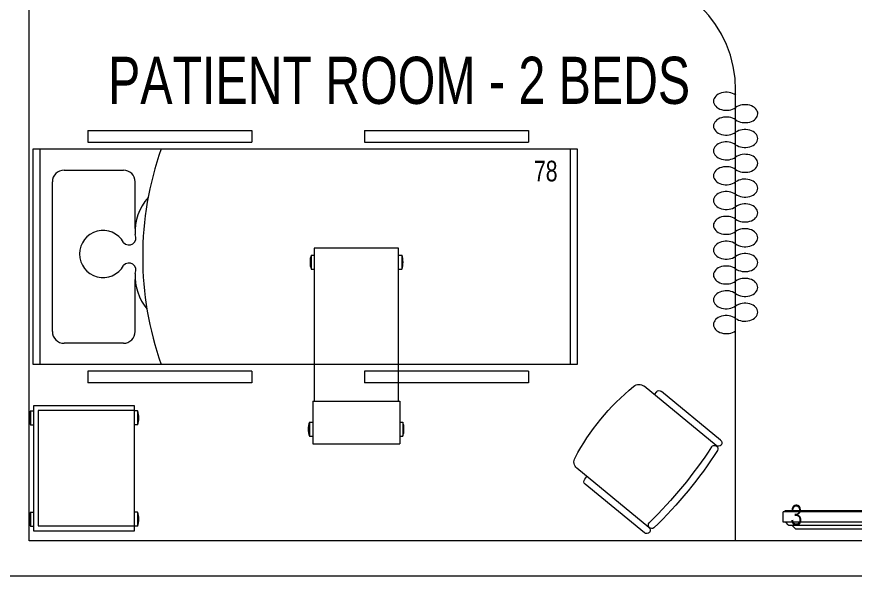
# Model space of a CAD drawing. Header units: millimetres. Extents: x 26027 to 581921, y 7230 to 233891.
# Drawn here: x 488050 to 491612, y 166210 to 168585 of the extents above; entities that cross this region are included whole.
import ezdxf

# ---------------------------------------------------------------- set-up
doc = ezdxf.new("R2010")
doc.units = ezdxf.units.MM
doc.header["$LTSCALE"] = 5
doc.layers.get('0').update_dxf_attribs({"color": 252})
for name, color, linetype, lineweight in [('72_EGR_BASE_TEXT', 252, 'Continuous', 5), ('Medical Equipment and Furniture', 252, 'Continuous', 0), ('Medical Equipment and Furniture1', 252, 'Continuous', 5), ('Walls', 252, 'Continuous', 5)]:
    doc.layers.add(name, color=color, linetype=linetype, lineweight=lineweight)
doc.styles.add('X3G_ENTITY_257CFD', font='swisscl.ttf', dxfattribs={"height": 200})
doc.styles.add('X3G_ENTITY_2587EA', font='swisscl.ttf', dxfattribs={"height": 200})

# ---------------------------------------------------------------- blocks, each defined once
blk = doc.blocks.new('DM15862C-P')
at = {"lineweight": 0}
for p, q in [((-0.3835, 0), (-0.3983, -0.0149)), ((0.3835, 0), (-0.3835, 0)), ((0.3835, 0), (0.3983, -0.0149)), ((-0.4367, -0.0287), (-0.4367, -0.0734)), ((0.4365, -0.0287), (-0.4367, -0.0287)), ((-0.4157, -0.0175), (-0.4256, -0.0287)), ((0.41, -0.0149), (-0.4099, -0.0149)), ((0.4157, -0.0175), (0.4254, -0.0287)), ((0.4365, -0.0287), (0.4365, -0.0734)), ((0.4365, -0.0734), (-0.4367, -0.0734)), ((-0.4291, -0.078), (-0.4291, -0.0734)), ((0.429, -0.078), (-0.4291, -0.078)), ((0.429, -0.078), (0.429, -0.0734))]:
    blk.add_line(p, q, dxfattribs=at)
for points in [[(-0.4099, -0.0149), (-0.4121, -0.0149), (-0.4141, -0.0158), (-0.4157, -0.0175)], [(0.4157, -0.0175), (0.4141, -0.0158), (0.4121, -0.0149), (0.41, -0.0149)]]:
    blk.add_open_spline(points, degree=3, dxfattribs=at)
blk = doc.blocks.new('Hospital Bed')
at = {"layer": 'Medical Equipment and Furniture1'}
for p, q in [((38.338, -101.6315, 0), (38.338, -101.6815, 0)), ((38.338, -101.6315, 0), (39.0347, -101.6315, 0)), ((39.0347, -101.6315, 0), (39.0347, -101.6815, 0)), ((39.5123, -101.6315, 0), (40.209, -101.6315, 0)), ((39.5123, -101.6315, 0), (39.5123, -101.6815, 0)), ((40.209, -101.6315, 0), (40.209, -101.6815, 0)), ((38.105, -102.6245, 0), (38.105, -101.7101, 0)), ((38.105, -101.7101, 0), (40.4164, -101.7101, 0)), ((38.135, -102.6245, 0), (38.135, -101.7101, 0)), ((38.338, -101.6815, 0), (39.0347, -101.6815, 0)), ((39.5123, -101.6815, 0), (40.209, -101.6815, 0)), ((40.3864, -101.7101, 0), (40.3864, -102.6245, 0)), ((40.4164, -101.7101, 0), (40.4164, -102.6245, 0)), ((38.2374, -101.7997, 0), (38.4887, -101.7997, 0)), ((38.1874, -102.485, 0), (38.1874, -101.8497, 0)), ((38.5387, -102.0476, 0), (38.5387, -101.8497, 0)), ((38.5387, -102.485, 0), (38.5387, -102.264, 0)), ((38.4887, -102.535, 0), (38.2374, -102.535, 0)), ((40.4164, -102.6245, 0), (38.105, -102.6245, 0)), ((38.338, -102.6532, 0), (38.338, -102.7032, 0)), ((39.0347, -102.6532, 0), (38.338, -102.6532, 0)), ((39.0347, -102.6532, 0), (39.0347, -102.7032, 0)), ((40.209, -102.6532, 0), (39.5123, -102.6532, 0)), ((39.5123, -102.6532, 0), (39.5123, -102.7032, 0)), ((40.209, -102.6532, 0), (40.209, -102.7032, 0)), ((39.0347, -102.7032, 0), (38.338, -102.7032, 0)), ((40.209, -102.7032, 0), (39.5123, -102.7032, 0))]:
    blk.add_line(p, q, dxfattribs=at)
at = {"layer": 'Medical Equipment and Furniture1', "elevation": 0}
for points in [[(38.6489, -102.6245), (38.6489, -102.6245), (38.6489, -102.6245), (38.6489, -102.6245), (38.6489, -102.6245), (38.6489, -102.6245), (38.6489, -102.6245), (38.6489, -102.6245), (38.6489, -102.6245), (38.6489, -102.6245), (38.6489, -102.6245), (38.6489, -102.6245), (38.6489, -102.6245), (38.6489, -102.6245), (38.6489, -102.6245), (38.6489, -102.6245), (38.6489, -102.6245), (38.6489, -102.6245), (38.6489, -102.6245), (38.6489, -102.6245), (38.6489, -102.6245), (38.6489, -102.6245), (38.6489, -102.6245), (38.6489, -102.6245), (38.6489, -102.6245), (38.6489, -102.6245), (38.6489, -102.6245), (38.6489, -102.6245), (38.6489, -102.6245), (38.6489, -102.6245), (38.6489, -102.6245), (38.6489, -102.6245), (38.6489, -102.6245), (38.6489, -102.6245), (38.6489, -102.6245), (38.6489, -102.6245), (38.6489, -102.6245), (38.6489, -102.6245), (38.6489, -102.6245), (38.6489, -102.6245), (38.6489, -102.6245), (38.6489, -102.6245), (38.6489, -102.6245), (38.6489, -102.6245), (38.6489, -102.6245), (38.6489, -102.6245), (38.6489, -102.6245), (38.6489, -102.6245), (38.6489, -102.6245), (38.6489, -102.6245), (38.6489, -102.6245), (38.6489, -102.6245), (38.6489, -102.6245), (38.6489, -102.6245), (38.6489, -102.6245), (38.6489, -102.6245), (38.6489, -102.6245), (38.6489, -102.6245), (38.6489, -102.6245), (38.6489, -102.6245), (38.6489, -102.6245), (38.6489, -102.6245), (38.6489, -102.6245), (38.6489, -102.6245), (38.6489, -102.6245), (38.6489, -102.6245), (38.6489, -102.6245), (38.6489, -102.6245), (38.6489, -102.6245), (38.6489, -102.6245), (38.6489, -102.6245), (38.6489, -102.6245), (38.6489, -102.6245), (38.6489, -102.6245), (38.6489, -102.6245), (38.6489, -102.6245), (38.6489, -102.6245), (38.6489, -102.6245), (38.6489, -102.6245), (38.6489, -102.6245), (38.6489, -102.6245), (38.6489, -102.6245), (38.6489, -102.6245), (38.6489, -102.6245), (38.6489, -102.6245), (38.6489, -102.6245), (38.6489, -102.6245), (38.6489, -102.6245), (38.6489, -102.6245), (38.6489, -102.6245), (38.6489, -102.6245), (38.6489, -102.6245), (38.6489, -102.6245), (38.6489, -102.6245), (38.6489, -102.6245), (38.6489, -102.6245), (38.6489, -102.6245), (38.6489, -102.6245), (38.6489, -102.6245), (38.6489, -102.6245), (38.6489, -102.6245), (38.6489, -102.6245), (38.6489, -102.6245), (38.6489, -102.6245), (38.6489, -102.6245), (38.6489, -102.6245), (38.6489, -102.6245), (38.6489, -102.6245), (38.6489, -102.6245), (38.6489, -102.6245), (38.6489, -102.6245), (38.6489, -102.6245), (38.6489, -102.6245), (38.6489, -102.6245), (38.6489, -102.6245), (38.6489, -102.6245), (38.6489, -102.6245), (38.6489, -102.6245), (38.6489, -102.6245), (38.6489, -102.6245), (38.6489, -102.6245), (38.6489, -102.6245), (38.6489, -102.6245), (38.6489, -102.6245), (38.6489, -102.6245), (38.6489, -102.6245), (38.6489, -102.6245), (38.6489, -102.6245), (38.6489, -102.6245), (38.6489, -102.6245), (38.6489, -102.6245), (38.6489, -102.6245), (38.6489, -102.6245), (38.6489, -102.6245), (38.6489, -102.6245), (38.6489, -102.6245), (38.6489, -102.6245), (38.6489, -102.6245), (38.6489, -102.6245), (38.6489, -102.6245), (38.6489, -102.6245), (38.6489, -102.6245), (38.6489, -102.6245), (38.6489, -102.6245), (38.6489, -102.6245), (38.6489, -102.6245), (38.6489, -102.6245), (38.6489, -102.6245), (38.6489, -102.6245), (38.6489, -102.6245), (38.6489, -102.6245), (38.6489, -102.6245), (38.6489, -102.6245), (38.6489, -102.6245), (38.6489, -102.6245), (38.6489, -102.6245), (38.6489, -102.6245), (38.6489, -102.6245), (38.6489, -102.6245), (38.6489, -102.6245), (38.6489, -102.6245), (38.6489, -102.6245), (38.6489, -102.6245), (38.6489, -102.6245), (38.6489, -102.6245), (38.6489, -102.6245), (38.6489, -102.6245), (38.6489, -102.6245), (38.6489, -102.6245), (38.6489, -102.6245), (38.6489, -102.6245), (38.6489, -102.6245), (38.6489, -102.6245), (38.6489, -102.6245), (38.6489, -102.6245), (38.6489, -102.6245), (38.6489, -102.6245), (38.6489, -102.6245), (38.6489, -102.6245), (38.6489, -102.6245), (38.6489, -102.6245), (38.6489, -102.6245), (38.6489, -102.6245), (38.6489, -102.6245), (38.6489, -102.6245), (38.6489, -102.6245), (38.6489, -102.6245), (38.6489, -102.6245), (38.6489, -102.6245), (38.6489, -102.6245), (38.6489, -102.6245), (38.6489, -102.6245), (38.6489, -102.6245), (38.6489, -102.6245), (38.6489, -102.6245), (38.6489, -102.6245), (38.6489, -102.6245), (38.6489, -102.6245), (38.6489, -102.6245), (38.6489, -102.6245), (38.6489, -102.6245), (38.6489, -102.6245), (38.6489, -102.6245), (38.6489, -102.6245), (38.6489, -102.6245), (38.6489, -102.6245), (38.6489, -102.6245), (38.6489, -102.6245), (38.6489, -102.6245), (38.6489, -102.6245), (38.6489, -102.6245), (38.6489, -102.6245), (38.6489, -102.6245), (38.6489, -102.6245), (38.6489, -102.6245), (38.6489, -102.6245), (38.6489, -102.6245), (38.6489, -102.6245), (38.6489, -102.6245)], [(38.6489, -102.6245), (38.6489, -102.6245), (38.6489, -102.6245), (38.6489, -102.6245), (38.6489, -102.6245), (38.6489, -102.6245), (38.6489, -102.6245), (38.6489, -102.6245), (38.6489, -102.6245), (38.6489, -102.6245), (38.6489, -102.6245), (38.6489, -102.6245), (38.6489, -102.6245), (38.6489, -102.6245), (38.6489, -102.6245), (38.6489, -102.6245), (38.6489, -102.6245), (38.6489, -102.6245), (38.6489, -102.6245), (38.6489, -102.6245), (38.6489, -102.6245), (38.6489, -102.6245), (38.6489, -102.6245), (38.6489, -102.6245), (38.6489, -102.6245), (38.6489, -102.6245), (38.6489, -102.6245), (38.6489, -102.6245), (38.6489, -102.6245), (38.6489, -102.6245), (38.6489, -102.6245), (38.6489, -102.6245), (38.6489, -102.6245), (38.6489, -102.6245), (38.6489, -102.6245), (38.6489, -102.6245), (38.6489, -102.6245), (38.6489, -102.6245), (38.6489, -102.6245), (38.6489, -102.6245), (38.6489, -102.6245), (38.6489, -102.6245), (38.6489, -102.6245), (38.6489, -102.6245), (38.6489, -102.6245), (38.6489, -102.6245), (38.6489, -102.6245), (38.6489, -102.6245), (38.6489, -102.6245), (38.6489, -102.6245), (38.6489, -102.6245), (38.6489, -102.6245), (38.6489, -102.6245), (38.6489, -102.6245), (38.6489, -102.6245), (38.6489, -102.6245), (38.6489, -102.6245), (38.6489, -102.6245), (38.6489, -102.6245), (38.6489, -102.6245), (38.6489, -102.6245), (38.6489, -102.6245), (38.6489, -102.6245), (38.6489, -102.6245), (38.6489, -102.6245), (38.6489, -102.6245), (38.6489, -102.6245), (38.6489, -102.6245), (38.6489, -102.6245), (38.6489, -102.6245), (38.6489, -102.6245), (38.6489, -102.6245), (38.6489, -102.6245), (38.6489, -102.6245), (38.6489, -102.6245), (38.6489, -102.6245), (38.6489, -102.6245), (38.6489, -102.6245), (38.6489, -102.6245), (38.6489, -102.6245), (38.6489, -102.6245), (38.6489, -102.6245), (38.6489, -102.6245), (38.6489, -102.6245), (38.6489, -102.6245), (38.6489, -102.6245), (38.6489, -102.6245), (38.6489, -102.6245), (38.6489, -102.6245), (38.6489, -102.6245), (38.6489, -102.6245), (38.6489, -102.6245), (38.6489, -102.6245), (38.6489, -102.6245), (38.6489, -102.6245), (38.6489, -102.6245), (38.6489, -102.6245), (38.6489, -102.6245), (38.6489, -102.6245), (38.6489, -102.6245), (38.6489, -102.6245), (38.6489, -102.6245), (38.6489, -102.6245), (38.6489, -102.6245), (38.6489, -102.6245), (38.6489, -102.6245), (38.6489, -102.6245), (38.6489, -102.6245), (38.6489, -102.6245), (38.6489, -102.6245), (38.6489, -102.6245), (38.6489, -102.6245), (38.6489, -102.6245), (38.6489, -102.6245), (38.6489, -102.6245), (38.6489, -102.6245), (38.6489, -102.6245), (38.6489, -102.6245), (38.6489, -102.6245), (38.6489, -102.6245), (38.6489, -102.6245), (38.6489, -102.6245), (38.6489, -102.6245), (38.6489, -102.6245), (38.6489, -102.6245), (38.6489, -102.6245), (38.6489, -102.6245), (38.6489, -102.6245), (38.6489, -102.6245), (38.6489, -102.6245), (38.6489, -102.6245), (38.6489, -102.6245), (38.6489, -102.6245), (38.6489, -102.6245), (38.6489, -102.6245), (38.6489, -102.6245), (38.6489, -102.6245), (38.6489, -102.6245), (38.6489, -102.6245), (38.6489, -102.6245), (38.6489, -102.6245), (38.6489, -102.6245), (38.6489, -102.6245), (38.6489, -102.6245), (38.6489, -102.6245), (38.6489, -102.6245), (38.6489, -102.6245), (38.6489, -102.6245), (38.6489, -102.6245), (38.6489, -102.6245), (38.6489, -102.6245), (38.6489, -102.6245), (38.6489, -102.6245), (38.6489, -102.6245), (38.6489, -102.6245), (38.6489, -102.6245), (38.6489, -102.6245), (38.6489, -102.6245), (38.6489, -102.6245), (38.6489, -102.6245), (38.6489, -102.6245), (38.6489, -102.6245), (38.6489, -102.6245), (38.6489, -102.6245), (38.6489, -102.6245), (38.6489, -102.6245), (38.6489, -102.6245), (38.6489, -102.6245), (38.6489, -102.6245), (38.6489, -102.6245), (38.6489, -102.6245), (38.6489, -102.6245), (38.6489, -102.6245), (38.6489, -102.6245), (38.6489, -102.6245), (38.6489, -102.6245), (38.6489, -102.6245), (38.6489, -102.6245), (38.6489, -102.6245), (38.6489, -102.6245), (38.6489, -102.6245), (38.6489, -102.6245), (38.6489, -102.6245), (38.6489, -102.6245), (38.6489, -102.6245), (38.6489, -102.6245), (38.6489, -102.6245), (38.6489, -102.6245), (38.6489, -102.6245), (38.6489, -102.6245), (38.6489, -102.6245), (38.6489, -102.6245), (38.6489, -102.6245), (38.6489, -102.6245), (38.6489, -102.6245), (38.6489, -102.6245), (38.6489, -102.6245), (38.6489, -102.6245), (38.6489, -102.6245), (38.6489, -102.6245), (38.6489, -102.6245), (38.6489, -102.6245), (38.6489, -102.6245), (38.6489, -102.6245), (38.6489, -102.6245), (38.6489, -102.6245), (38.6489, -102.6245), (38.6489, -102.6245), (38.6489, -102.6245), (38.6489, -102.6245), (38.6489, -102.6245), (38.6489, -102.6245), (38.6489, -102.6245), (38.6489, -102.6245)], [(38.6489, -102.6245), (38.6489, -102.6245), (38.6489, -102.6245), (38.6489, -102.6245), (38.6489, -102.6245), (38.6489, -102.6245), (38.6489, -102.6245), (38.6489, -102.6245), (38.6489, -102.6245), (38.6489, -102.6245), (38.6489, -102.6245), (38.6489, -102.6245), (38.6489, -102.6245), (38.6489, -102.6245), (38.6489, -102.6245), (38.6489, -102.6245), (38.6489, -102.6245), (38.6489, -102.6245), (38.6489, -102.6245), (38.6489, -102.6245), (38.6489, -102.6245), (38.6489, -102.6245), (38.6489, -102.6245), (38.6489, -102.6245), (38.6489, -102.6245), (38.6489, -102.6245), (38.6489, -102.6245), (38.6489, -102.6245), (38.6489, -102.6245), (38.6489, -102.6245), (38.6489, -102.6245), (38.6489, -102.6245), (38.6489, -102.6245), (38.6489, -102.6245), (38.6489, -102.6245), (38.6489, -102.6245), (38.6489, -102.6245), (38.6489, -102.6245), (38.6489, -102.6245), (38.6489, -102.6245), (38.6489, -102.6245), (38.6489, -102.6245), (38.6489, -102.6245), (38.6489, -102.6245), (38.6489, -102.6245), (38.6489, -102.6245), (38.6489, -102.6245), (38.6489, -102.6245), (38.6489, -102.6245), (38.6489, -102.6245), (38.6489, -102.6245), (38.6489, -102.6245), (38.6489, -102.6245), (38.6489, -102.6245), (38.6489, -102.6245), (38.6489, -102.6245), (38.6489, -102.6245), (38.6489, -102.6245), (38.6489, -102.6245), (38.6489, -102.6245), (38.6489, -102.6245), (38.6489, -102.6245), (38.6489, -102.6245), (38.6489, -102.6245), (38.6489, -102.6245), (38.6489, -102.6245), (38.6489, -102.6245), (38.6489, -102.6245), (38.6489, -102.6245), (38.6489, -102.6245), (38.6489, -102.6245), (38.6489, -102.6245), (38.6489, -102.6245), (38.6489, -102.6245), (38.6489, -102.6245), (38.6489, -102.6245), (38.6489, -102.6245), (38.6489, -102.6245), (38.6489, -102.6245), (38.6489, -102.6245), (38.6489, -102.6245), (38.6489, -102.6245), (38.6489, -102.6245), (38.6489, -102.6245), (38.6489, -102.6245), (38.6489, -102.6245), (38.6489, -102.6245), (38.6489, -102.6245), (38.6489, -102.6245), (38.6489, -102.6245), (38.6489, -102.6245), (38.6489, -102.6245), (38.6489, -102.6245), (38.6489, -102.6245), (38.6489, -102.6245), (38.6489, -102.6245), (38.6489, -102.6245), (38.6489, -102.6245), (38.6489, -102.6245), (38.6489, -102.6245), (38.6489, -102.6245), (38.6489, -102.6245), (38.6489, -102.6245), (38.6489, -102.6245), (38.6489, -102.6245), (38.6489, -102.6245), (38.6489, -102.6245), (38.6489, -102.6245), (38.6489, -102.6245), (38.6489, -102.6245), (38.6489, -102.6245), (38.6489, -102.6245), (38.6489, -102.6245), (38.6489, -102.6245), (38.6489, -102.6245), (38.6489, -102.6245), (38.6489, -102.6245), (38.6489, -102.6245), (38.6489, -102.6245), (38.6489, -102.6245), (38.6489, -102.6245), (38.6489, -102.6245), (38.6489, -102.6245), (38.6489, -102.6245), (38.6489, -102.6245), (38.6489, -102.6245), (38.6489, -102.6245), (38.6489, -102.6245), (38.6489, -102.6245), (38.6489, -102.6245), (38.6489, -102.6245), (38.6489, -102.6245), (38.6489, -102.6245), (38.6489, -102.6245), (38.6489, -102.6245), (38.6489, -102.6245), (38.6489, -102.6245), (38.6489, -102.6245), (38.6489, -102.6245), (38.6489, -102.6245), (38.6489, -102.6245), (38.6489, -102.6245), (38.6489, -102.6245), (38.6489, -102.6245), (38.6489, -102.6245), (38.6489, -102.6245), (38.6489, -102.6245), (38.6489, -102.6245), (38.6489, -102.6245), (38.6489, -102.6245), (38.6489, -102.6245), (38.6489, -102.6245), (38.6489, -102.6245), (38.6489, -102.6245), (38.6489, -102.6245), (38.6489, -102.6245), (38.6489, -102.6245), (38.6489, -102.6245), (38.6489, -102.6245), (38.6489, -102.6245), (38.6489, -102.6245), (38.6489, -102.6245), (38.6489, -102.6245), (38.6489, -102.6245), (38.6489, -102.6245), (38.6489, -102.6245), (38.6489, -102.6245), (38.6489, -102.6245), (38.6489, -102.6245), (38.6489, -102.6245), (38.6489, -102.6245), (38.6489, -102.6245), (38.6489, -102.6245), (38.6489, -102.6245), (38.6489, -102.6245), (38.6489, -102.6245), (38.6489, -102.6245), (38.6489, -102.6245), (38.6489, -102.6245), (38.6489, -102.6245), (38.6489, -102.6245), (38.6489, -102.6245), (38.6489, -102.6245), (38.6489, -102.6245), (38.6489, -102.6245), (38.6489, -102.6245), (38.6489, -102.6245), (38.6489, -102.6245), (38.6489, -102.6245), (38.6489, -102.6245), (38.6489, -102.6245), (38.6489, -102.6245), (38.6489, -102.6245), (38.6489, -102.6245), (38.6489, -102.6245), (38.6489, -102.6245), (38.6489, -102.6245), (38.6489, -102.6245), (38.6489, -102.6245), (38.6489, -102.6245), (38.6489, -102.6245), (38.6489, -102.6245), (38.6489, -102.6245), (38.6489, -102.6245), (38.6489, -102.6245), (38.6489, -102.6245), (38.6489, -102.6245), (38.6489, -102.6245), (38.6489, -102.6245), (38.6489, -102.6245), (38.6489, -102.6245), (38.6489, -102.6245), (38.6489, -102.6245), (38.6489, -102.6245), (38.6489, -102.6245), (38.6489, -102.6245), (38.6489, -102.6245), (38.6489, -102.6245), (38.6489, -102.6245), (38.6489, -102.6245), (38.6489, -102.6245), (38.6489, -102.6245), (38.6489, -102.6245), (38.6489, -102.6245), (38.6489, -102.6245), (38.6489, -102.6245), (38.6489, -102.6245), (38.6489, -102.6245), (38.6489, -102.6245), (38.6489, -102.6245), (38.6489, -102.6245), (38.6489, -102.6245), (38.6489, -102.6245), (38.6489, -102.6245), (38.6489, -102.6245), (38.6489, -102.6245), (38.6489, -102.6245), (38.6489, -102.6245), (38.6489, -102.6245), (38.6489, -102.6245), (38.6489, -102.6245), (38.6489, -102.6245), (38.6489, -102.6245), (38.6489, -102.6245), (38.6489, -102.6245), (38.6489, -102.6245), (38.6489, -102.6245), (38.6489, -102.6245), (38.6489, -102.6245), (38.6489, -102.6245), (38.6489, -102.6245), (38.6489, -102.6245), (38.6489, -102.6245), (38.6489, -102.6245), (38.6489, -102.6245), (38.6489, -102.6245), (38.6489, -102.6245), (38.6489, -102.6245), (38.6489, -102.6245), (38.6489, -102.6245), (38.6489, -102.6245), (38.6489, -102.6245), (38.6489, -102.6245), (38.6489, -102.6245), (38.6489, -102.6245), (38.6489, -102.6245), (38.6489, -102.6245), (38.6489, -102.6245), (38.6489, -102.6245), (38.6489, -102.6245), (38.6489, -102.6245), (38.6489, -102.6245), (38.6489, -102.6245), (38.6489, -102.6245), (38.6489, -102.6245), (38.6489, -102.6245), (38.6489, -102.6245)]]:
    blk.add_lwpolyline(points, close=True, dxfattribs=at)
for points in [[(38.6489, -102.6245), (38.6489, -102.6245), (38.6489, -102.6245), (38.6489, -102.6245), (38.6489, -102.6245), (38.6489, -102.6245), (38.6489, -102.6245), (38.6489, -102.6245)], [(38.6489, -102.6245), (38.6489, -102.6245), (38.6489, -102.6245), (38.6489, -102.6245), (38.6489, -102.6245), (38.6489, -102.6245), (38.6489, -102.6245), (38.6489, -102.6245), (38.6489, -102.6245), (38.6489, -102.6245), (38.6489, -102.6245), (38.6489, -102.6245), (38.6489, -102.6245), (38.6489, -102.6245), (38.6489, -102.6245), (38.6489, -102.6245), (38.6489, -102.6245), (38.6489, -102.6245), (38.6489, -102.6245), (38.6489, -102.6245), (38.6489, -102.6245), (38.6489, -102.6245), (38.6489, -102.6245), (38.6489, -102.6245), (38.6489, -102.6245), (38.6489, -102.6245), (38.6489, -102.6245), (38.6489, -102.6245), (38.6489, -102.6245), (38.6489, -102.6245), (38.6489, -102.6245), (38.6489, -102.6245), (38.6489, -102.6245), (38.6489, -102.6245), (38.6489, -102.6245), (38.6489, -102.6245), (38.6489, -102.6245), (38.6489, -102.6245), (38.6489, -102.6245), (38.6489, -102.6245), (38.6489, -102.6245), (38.6489, -102.6245), (38.6489, -102.6245), (38.6489, -102.6245), (38.6489, -102.6245), (38.6489, -102.6245), (38.6489, -102.6245), (38.6489, -102.6245), (38.6489, -102.6245), (38.6489, -102.6245), (38.6489, -102.6245), (38.6489, -102.6245), (38.6489, -102.6245), (38.6489, -102.6245), (38.6489, -102.6245), (38.6489, -102.6245), (38.6489, -102.6245), (38.6489, -102.6245), (38.6489, -102.6245), (38.6489, -102.6245), (38.6489, -102.6245), (38.6489, -102.6245), (38.6489, -102.6245), (38.6489, -102.6245), (38.6489, -102.6245), (38.6489, -102.6245), (38.6489, -102.6245), (38.6489, -102.6245), (38.6489, -102.6245), (38.6489, -102.6245), (38.6489, -102.6245), (38.6489, -102.6245), (38.6489, -102.6245), (38.6489, -102.6245), (38.6489, -102.6245), (38.6489, -102.6245), (38.6489, -102.6245), (38.6489, -102.6245), (38.6489, -102.6245), (38.6489, -102.6245), (38.6489, -102.6245), (38.6489, -102.6245), (38.6489, -102.6245), (38.6489, -102.6245), (38.6489, -102.6245), (38.6489, -102.6245), (38.6489, -102.6245), (38.6489, -102.6245), (38.6489, -102.6245), (38.6489, -102.6245), (38.6489, -102.6245), (38.6489, -102.6245), (38.6489, -102.6245), (38.6489, -102.6245), (38.6489, -102.6245), (38.6489, -102.6245), (38.6489, -102.6245), (38.6489, -102.6245), (38.6489, -102.6245), (38.6489, -102.6245), (38.6489, -102.6245), (38.6489, -102.6245), (38.6489, -102.6245), (38.6489, -102.6245), (38.6489, -102.6245), (38.6489, -102.6245), (38.6489, -102.6245), (38.6489, -102.6245), (38.6489, -102.6245), (38.6489, -102.6245), (38.6489, -102.6245)], [(38.6489, -102.6245), (38.6489, -102.6245), (38.6489, -102.6245), (38.6489, -102.6245), (38.6489, -102.6245), (38.6489, -102.6245), (38.6489, -102.6245), (38.6489, -102.6245), (38.6489, -102.6245), (38.6489, -102.6245), (38.6489, -102.6245), (38.6489, -102.6245), (38.6489, -102.6245), (38.6489, -102.6245), (38.6489, -102.6245), (38.6489, -102.6245), (38.6489, -102.6245)], [(38.6489, -102.6245), (38.6489, -102.6245), (38.6489, -102.6245), (38.6489, -102.6245), (38.6489, -102.6245), (38.6489, -102.6245), (38.6489, -102.6245)], [(38.6489, -102.6245), (38.6489, -102.6245), (38.6489, -102.6245), (38.6489, -102.6245), (38.6489, -102.6245), (38.6489, -102.6245), (38.6489, -102.6245), (38.6489, -102.6245), (38.6489, -102.6245), (38.6489, -102.6245), (38.6489, -102.6245), (38.6489, -102.6245)], [(38.6489, -102.6245), (38.6489, -102.6245), (38.6489, -102.6245), (38.6489, -102.6245), (38.6489, -102.6245), (38.6489, -102.6245), (38.6489, -102.6245), (38.6489, -102.6245), (38.6489, -102.6245), (38.6489, -102.6245), (38.6489, -102.6245), (38.6489, -102.6245), (38.6489, -102.6245), (38.6489, -102.6245), (38.6489, -102.6245), (38.6489, -102.6245), (38.6489, -102.6245), (38.6489, -102.6245), (38.6489, -102.6245), (38.6489, -102.6245), (38.6489, -102.6245), (38.6489, -102.6245), (38.6489, -102.6245), (38.6489, -102.6245), (38.6489, -102.6245), (38.6489, -102.6245), (38.6489, -102.6245), (38.6489, -102.6245), (38.6489, -102.6245), (38.6489, -102.6245), (38.6489, -102.6245), (38.6489, -102.6245), (38.6489, -102.6245), (38.6489, -102.6245), (38.6489, -102.6245), (38.6489, -102.6245), (38.6489, -102.6245), (38.6489, -102.6245), (38.6489, -102.6245), (38.6489, -102.6245), (38.6489, -102.6245), (38.6489, -102.6245), (38.6489, -102.6245), (38.6489, -102.6245), (38.6489, -102.6245), (38.6489, -102.6245), (38.6489, -102.6245), (38.6489, -102.6245), (38.6489, -102.6245), (38.6489, -102.6245), (38.6489, -102.6245), (38.6489, -102.6245), (38.6489, -102.6245), (38.6489, -102.6245), (38.6489, -102.6245), (38.6489, -102.6245), (38.6489, -102.6245), (38.6489, -102.6245), (38.6489, -102.6245), (38.6489, -102.6245), (38.6489, -102.6245), (38.6489, -102.6245), (38.6489, -102.6245), (38.6489, -102.6245), (38.6489, -102.6245), (38.6489, -102.6245), (38.6489, -102.6245), (38.6489, -102.6245), (38.6489, -102.6245), (38.6489, -102.6245), (38.6489, -102.6245), (38.6489, -102.6245), (38.6489, -102.6245), (38.6489, -102.6245), (38.6489, -102.6245), (38.6489, -102.6245), (38.6489, -102.6245), (38.6489, -102.6245), (38.6489, -102.6245), (38.6489, -102.6245), (38.6489, -102.6245), (38.6489, -102.6245), (38.6489, -102.6245), (38.6489, -102.6245), (38.6489, -102.6245), (38.6489, -102.6245), (38.6489, -102.6245), (38.6489, -102.6245), (38.6489, -102.6245)], [(38.6489, -102.6245), (38.6489, -102.6245), (38.6489, -102.6245), (38.6489, -102.6245), (38.6489, -102.6245), (38.6489, -102.6245), (38.6489, -102.6245), (38.6489, -102.6245), (38.6489, -102.6245), (38.6489, -102.6245), (38.6489, -102.6245), (38.6489, -102.6245), (38.6489, -102.6245), (38.6489, -102.6245), (38.6489, -102.6245), (38.6489, -102.6245), (38.6489, -102.6245), (38.6489, -102.6245), (38.6489, -102.6245), (38.6489, -102.6245), (38.6489, -102.6245), (38.6489, -102.6245), (38.6489, -102.6245), (38.6489, -102.6245), (38.6489, -102.6245), (38.6489, -102.6245), (38.6489, -102.6245), (38.6489, -102.6245), (38.6489, -102.6245), (38.6489, -102.6245), (38.6489, -102.6245), (38.6489, -102.6245), (38.6489, -102.6245), (38.6489, -102.6245), (38.6489, -102.6245), (38.6489, -102.6245), (38.6489, -102.6245), (38.6489, -102.6245), (38.6489, -102.6245), (38.6489, -102.6245), (38.6489, -102.6245), (38.6489, -102.6245), (38.6489, -102.6245), (38.6489, -102.6245), (38.6489, -102.6245), (38.6489, -102.6245), (38.6489, -102.6245), (38.6489, -102.6245), (38.6489, -102.6245), (38.6489, -102.6245), (38.6489, -102.6245), (38.6489, -102.6245), (38.6489, -102.6245), (38.6489, -102.6245)], [(38.6489, -102.6245), (38.6489, -102.6245), (38.6489, -102.6245), (38.6489, -102.6245), (38.6489, -102.6245), (38.6489, -102.6245), (38.6489, -102.6245), (38.6489, -102.6245), (38.6489, -102.6245), (38.6489, -102.6245)], [(38.6489, -102.6245), (38.6489, -102.6245), (38.6489, -102.6245), (38.6489, -102.6245), (38.6489, -102.6245), (38.6489, -102.6245), (38.6489, -102.6245), (38.6489, -102.6245), (38.6489, -102.6245), (38.6489, -102.6245)], [(38.6489, -102.6245), (38.6489, -102.6245), (38.6489, -102.6245), (38.6489, -102.6245), (38.6489, -102.6245), (38.6489, -102.6245), (38.6489, -102.6245), (38.6489, -102.6245), (38.6489, -102.6245), (38.6489, -102.6245), (38.6489, -102.6245), (38.6489, -102.6245), (38.6489, -102.6245), (38.6489, -102.6245), (38.6489, -102.6245)], [(38.6489, -102.6245), (38.6489, -102.6245), (38.6489, -102.6245), (38.6489, -102.6245), (38.6489, -102.6245), (38.6489, -102.6245), (38.6489, -102.6245), (38.6489, -102.6245), (38.6489, -102.6245), (38.6489, -102.6245)], [(38.6489, -102.6245), (38.6489, -102.6245), (38.6489, -102.6245), (38.6489, -102.6245), (38.6489, -102.6245), (38.6489, -102.6245), (38.6489, -102.6245)], [(38.6489, -102.6245), (38.6489, -102.6245), (38.6489, -102.6245), (38.6489, -102.6245), (38.6489, -102.6245), (38.6489, -102.6245), (38.6489, -102.6245), (38.6489, -102.6245), (38.6489, -102.6245), (38.6489, -102.6245)], [(38.6489, -102.6245), (38.6489, -102.6245), (38.6489, -102.6245), (38.6489, -102.6245), (38.6489, -102.6245), (38.6489, -102.6245), (38.6489, -102.6245), (38.6489, -102.6245), (38.6489, -102.6245), (38.6489, -102.6245), (38.6489, -102.6245), (38.6489, -102.6245), (38.6489, -102.6245), (38.6489, -102.6245), (38.6489, -102.6245), (38.6489, -102.6245), (38.6489, -102.6245), (38.6489, -102.6245)], [(38.6489, -102.6245), (38.6489, -102.6245), (38.6489, -102.6245), (38.6489, -102.6245), (38.6489, -102.6245), (38.6489, -102.6245), (38.6489, -102.6245), (38.6489, -102.6245), (38.6489, -102.6245)]]:
    blk.add_lwpolyline(points, dxfattribs=at)
at = {"layer": 'Medical Equipment and Furniture1'}
for centre, radius, start, end in [((39.9488, -102.1673, 0), 1.378, 160.6222, 199.3778), ((38.2374, -101.8497, 0), 0.05, 90, 180), ((38.4887, -101.8497, 0), 0.05, 0, 90), ((38.7578, -102.0625, 0), 0.2195, 138.2973, 182.816), ((38.4026, -102.1558, 0), 0.1, 29.3037, 330.6963), ((38.5126, -102.0878, 0), 0.0297, 220.0437, 29.1003), ((38.5126, -102.2238, 0), 0.0297, 330.8997, 139.9563), ((38.7578, -102.2491, 0), 0.2195, 177.184, 219.6878), ((38.2374, -102.485, 0), 0.05, 180, 270), ((38.4887, -102.485, 0), 0.05, 270, 0)]:
    blk.add_arc(centre, radius, start, end, dxfattribs=at)
blk = doc.blocks.new('HF13963-P')
at = {"layer": 'Medical Equipment and Furniture1'}
for p, q in [((0.18, 0.185), (0, 0.185)), ((0, 0.185), (0, -0.185)), ((0.0915, 0.1995), (0.0315, 0.1995)), ((0.0315, 0.1995), (0.0315, 0.185)), ((0.0915, 0.1995), (0.0915, 0.185)), ((0.18, 0.185), (0.18, -0.185)), ((0.83, 0.1788), (0.18, 0.1788)), ((0.8007, 0.1919), (0.7407, 0.1919)), ((0.7407, 0.1919), (0.7407, 0.1788)), ((0.8007, 0.1919), (0.8007, 0.1788)), ((0.83, -0.1788), (0.83, 0.1788)), ((0.18, -0.185), (0, -0.185)), ((0.0315, -0.185), (0.0315, -0.1971)), ((0.0915, -0.1971), (0.0315, -0.1971)), ((0.0915, -0.185), (0.0915, -0.1971)), ((0.18, -0.1788), (0.83, -0.1788)), ((0.7407, -0.1788), (0.7407, -0.1933)), ((0.8007, -0.1933), (0.7407, -0.1933)), ((0.8007, -0.1788), (0.8007, -0.1933))]:
    blk.add_line(p, q, dxfattribs=at)
for centre, start, end in [((0.0615, 0.112), 71.0754, 108.9246), ((0.7707, 0.1044), 71.0754, 108.9246), ((0.0615, -0.1096), 251.0754, 288.9246), ((0.7707, -0.1058), 251.0754, 288.9246)]:
    blk.add_arc(centre, 0.0925, start, end, dxfattribs=at)
blk = doc.blocks.new('HF10531-P')
at = {"layer": 'Medical Equipment and Furniture1'}
for p, q in [((0.53, 0.43), (0, 0.43)), ((0, 0.43), (0, 0)), ((0.0791, 0.4424), (0.0191, 0.4424)), ((0.0191, 0.4424), (0.0191, 0.43)), ((0.0791, 0.4424), (0.0791, 0.43)), ((0.5086, 0.4424), (0.4486, 0.4424)), ((0.4486, 0.4424), (0.4486, 0.43)), ((0.5086, 0.4424), (0.5086, 0.43)), ((0.53, 0), (0.53, 0.43)), ((0.51, 0.41), (0.02, 0.41)), ((0.02, 0.41), (0.02, 0)), ((0.51, 0), (0.51, 0.41)), ((0, 0), (0.53, 0)), ((0.0191, -0.0124), (0.0191, 0)), ((0.0791, -0.0124), (0.0791, 0)), ((0.4486, -0.0124), (0.4486, 0)), ((0.5086, -0.0124), (0.5086, 0)), ((0.0791, -0.0124), (0.0191, -0.0124)), ((0.5086, -0.0124), (0.4486, -0.0124))]:
    blk.add_line(p, q, dxfattribs=at)
for points in [[(0.02, 0.41), (0.02, 0.41), (0.02, 0.41), (0.02, 0.41), (0.02, 0.41), (0.02, 0.41), (0.02, 0.41), (0.02, 0.41), (0.02, 0.41), (0.02, 0.41), (0.02, 0.41), (0.02, 0.41), (0.02, 0.41), (0.02, 0.41), (0.02, 0.41), (0.02, 0.41), (0.02, 0.41), (0.02, 0.41), (0.02, 0.41), (0.02, 0.41), (0.02, 0.41), (0.02, 0.41), (0.02, 0.41), (0.02, 0.41), (0.02, 0.41), (0.02, 0.41), (0.02, 0.41), (0.02, 0.41), (0.02, 0.41), (0.02, 0.41), (0.02, 0.41), (0.02, 0.41), (0.02, 0.41), (0.02, 0.41), (0.02, 0.41), (0.02, 0.41), (0.02, 0.41), (0.02, 0.41), (0.02, 0.41), (0.02, 0.41), (0.02, 0.41), (0.02, 0.41), (0.02, 0.41), (0.02, 0.41), (0.02, 0.41), (0.02, 0.41), (0.02, 0.41), (0.02, 0.41), (0.02, 0.41), (0.02, 0.41), (0.02, 0.41), (0.02, 0.41), (0.02, 0.41), (0.02, 0.41), (0.02, 0.41), (0.02, 0.41), (0.02, 0.41), (0.02, 0.41), (0.02, 0.41), (0.02, 0.41), (0.02, 0.41), (0.02, 0.41), (0.02, 0.41), (0.02, 0.41), (0.02, 0.41), (0.02, 0.41), (0.02, 0.41), (0.02, 0.41), (0.02, 0.41), (0.02, 0.41), (0.02, 0.41), (0.02, 0.41), (0.02, 0.41), (0.02, 0.41), (0.02, 0.41), (0.02, 0.41), (0.02, 0.41), (0.02, 0.41), (0.02, 0.41), (0.02, 0.41), (0.02, 0.41), (0.02, 0.41), (0.02, 0.41), (0.02, 0.41), (0.02, 0.41), (0.02, 0.41), (0.02, 0.41), (0.02, 0.41), (0.02, 0.41), (0.02, 0.41), (0.02, 0.41), (0.02, 0.41), (0.02, 0.41), (0.02, 0.41), (0.02, 0.41), (0.02, 0.41), (0.02, 0.41), (0.02, 0.41), (0.02, 0.41), (0.02, 0.41), (0.02, 0.41), (0.02, 0.41), (0.02, 0.41), (0.02, 0.41), (0.02, 0.41), (0.02, 0.41), (0.02, 0.41), (0.02, 0.41), (0.02, 0.41), (0.02, 0.41), (0.02, 0.41), (0.02, 0.41), (0.02, 0.41), (0.02, 0.41), (0.02, 0.41), (0.02, 0.41), (0.02, 0.41), (0.02, 0.41), (0.02, 0.41), (0.02, 0.41), (0.02, 0.41), (0.02, 0.41), (0.02, 0.41), (0.02, 0.41), (0.02, 0.41), (0.02, 0.41), (0.02, 0.41), (0.02, 0.41), (0.02, 0.41), (0.02, 0.41), (0.02, 0.41), (0.02, 0.41), (0.02, 0.41), (0.02, 0.41), (0.02, 0.41), (0.02, 0.41), (0.02, 0.41), (0.02, 0.41), (0.02, 0.41), (0.02, 0.41), (0.02, 0.41), (0.02, 0.41), (0.02, 0.41), (0.02, 0.41), (0.02, 0.41), (0.02, 0.41), (0.02, 0.41), (0.02, 0.41), (0.02, 0.41), (0.02, 0.41), (0.02, 0.41), (0.02, 0.41), (0.02, 0.41), (0.02, 0.41), (0.02, 0.41), (0.02, 0.41), (0.02, 0.41), (0.02, 0.41), (0.02, 0.41), (0.02, 0.41), (0.02, 0.41), (0.02, 0.41), (0.02, 0.41), (0.02, 0.41), (0.02, 0.41), (0.02, 0.41), (0.02, 0.41), (0.02, 0.41), (0.02, 0.41), (0.02, 0.41), (0.02, 0.41), (0.02, 0.41), (0.02, 0.41), (0.02, 0.41), (0.02, 0.41), (0.02, 0.41), (0.02, 0.41), (0.02, 0.41), (0.02, 0.41), (0.02, 0.41), (0.02, 0.41), (0.02, 0.41), (0.02, 0.41), (0.02, 0.41), (0.02, 0.41), (0.02, 0.41), (0.02, 0.41), (0.02, 0.41), (0.02, 0.41), (0.02, 0.41), (0.02, 0.41), (0.02, 0.41), (0.02, 0.41), (0.02, 0.41), (0.02, 0.41), (0.02, 0.41), (0.02, 0.41), (0.02, 0.41), (0.02, 0.41), (0.02, 0.41), (0.02, 0.41), (0.02, 0.41), (0.02, 0.41), (0.02, 0.41), (0.02, 0.41), (0.02, 0.41), (0.02, 0.41), (0.02, 0.41), (0.02, 0.41), (0.02, 0.41), (0.02, 0.41), (0.02, 0.41), (0.02, 0.41), (0.02, 0.41), (0.02, 0.41), (0.02, 0.41), (0.02, 0.41), (0.02, 0.41), (0.02, 0.41)], [(0.02, 0.41), (0.02, 0.41), (0.02, 0.41), (0.02, 0.41), (0.02, 0.41), (0.02, 0.41), (0.02, 0.41), (0.02, 0.41), (0.02, 0.41), (0.02, 0.41), (0.02, 0.41), (0.02, 0.41), (0.02, 0.41), (0.02, 0.41), (0.02, 0.41), (0.02, 0.41), (0.02, 0.41), (0.02, 0.41), (0.02, 0.41), (0.02, 0.41), (0.02, 0.41), (0.02, 0.41), (0.02, 0.41), (0.02, 0.41), (0.02, 0.41), (0.02, 0.41), (0.02, 0.41), (0.02, 0.41), (0.02, 0.41), (0.02, 0.41), (0.02, 0.41), (0.02, 0.41), (0.02, 0.41), (0.02, 0.41), (0.02, 0.41), (0.02, 0.41), (0.02, 0.41), (0.02, 0.41), (0.02, 0.41), (0.02, 0.41), (0.02, 0.41), (0.02, 0.41), (0.02, 0.41), (0.02, 0.41), (0.02, 0.41), (0.02, 0.41), (0.02, 0.41), (0.02, 0.41), (0.02, 0.41), (0.02, 0.41), (0.02, 0.41), (0.02, 0.41), (0.02, 0.41), (0.02, 0.41), (0.02, 0.41), (0.02, 0.41), (0.02, 0.41), (0.02, 0.41), (0.02, 0.41), (0.02, 0.41), (0.02, 0.41), (0.02, 0.41), (0.02, 0.41), (0.02, 0.41), (0.02, 0.41), (0.02, 0.41), (0.02, 0.41), (0.02, 0.41), (0.02, 0.41), (0.02, 0.41), (0.02, 0.41), (0.02, 0.41), (0.02, 0.41), (0.02, 0.41), (0.02, 0.41), (0.02, 0.41), (0.02, 0.41), (0.02, 0.41), (0.02, 0.41), (0.02, 0.41), (0.02, 0.41), (0.02, 0.41), (0.02, 0.41), (0.02, 0.41), (0.02, 0.41), (0.02, 0.41), (0.02, 0.41), (0.02, 0.41), (0.02, 0.41), (0.02, 0.41), (0.02, 0.41), (0.02, 0.41), (0.02, 0.41), (0.02, 0.41), (0.02, 0.41), (0.02, 0.41), (0.02, 0.41), (0.02, 0.41), (0.02, 0.41), (0.02, 0.41), (0.02, 0.41), (0.02, 0.41), (0.02, 0.41), (0.02, 0.41), (0.02, 0.41), (0.02, 0.41), (0.02, 0.41), (0.02, 0.41), (0.02, 0.41), (0.02, 0.41), (0.02, 0.41), (0.02, 0.41), (0.02, 0.41), (0.02, 0.41), (0.02, 0.41), (0.02, 0.41), (0.02, 0.41), (0.02, 0.41), (0.02, 0.41), (0.02, 0.41), (0.02, 0.41), (0.02, 0.41), (0.02, 0.41), (0.02, 0.41), (0.02, 0.41), (0.02, 0.41), (0.02, 0.41), (0.02, 0.41), (0.02, 0.41), (0.02, 0.41), (0.02, 0.41), (0.02, 0.41), (0.02, 0.41), (0.02, 0.41), (0.02, 0.41), (0.02, 0.41), (0.02, 0.41), (0.02, 0.41), (0.02, 0.41), (0.02, 0.41), (0.02, 0.41), (0.02, 0.41), (0.02, 0.41), (0.02, 0.41), (0.02, 0.41), (0.02, 0.41), (0.02, 0.41), (0.02, 0.41), (0.02, 0.41), (0.02, 0.41), (0.02, 0.41), (0.02, 0.41), (0.02, 0.41), (0.02, 0.41), (0.02, 0.41), (0.02, 0.41), (0.02, 0.41), (0.02, 0.41), (0.02, 0.41), (0.02, 0.41), (0.02, 0.41), (0.02, 0.41), (0.02, 0.41), (0.02, 0.41), (0.02, 0.41), (0.02, 0.41), (0.02, 0.41), (0.02, 0.41), (0.02, 0.41), (0.02, 0.41), (0.02, 0.41), (0.02, 0.41), (0.02, 0.41), (0.02, 0.41), (0.02, 0.41), (0.02, 0.41), (0.02, 0.41), (0.02, 0.41), (0.02, 0.41), (0.02, 0.41), (0.02, 0.41), (0.02, 0.41), (0.02, 0.41), (0.02, 0.41), (0.02, 0.41), (0.02, 0.41), (0.02, 0.41), (0.02, 0.41), (0.02, 0.41), (0.02, 0.41), (0.02, 0.41), (0.02, 0.41), (0.02, 0.41), (0.02, 0.41), (0.02, 0.41), (0.02, 0.41), (0.02, 0.41), (0.02, 0.41), (0.02, 0.41), (0.02, 0.41), (0.02, 0.41), (0.02, 0.41), (0.02, 0.41), (0.02, 0.41), (0.02, 0.41), (0.02, 0.41), (0.02, 0.41), (0.02, 0.41), (0.02, 0.41), (0.02, 0.41), (0.02, 0.41), (0.02, 0.41), (0.02, 0.41), (0.02, 0.41)], [(0.02, 0.41), (0.02, 0.41), (0.02, 0.41), (0.02, 0.41), (0.02, 0.41), (0.02, 0.41), (0.02, 0.41), (0.02, 0.41), (0.02, 0.41), (0.02, 0.41), (0.02, 0.41), (0.02, 0.41), (0.02, 0.41), (0.02, 0.41), (0.02, 0.41), (0.02, 0.41), (0.02, 0.41), (0.02, 0.41), (0.02, 0.41), (0.02, 0.41), (0.02, 0.41), (0.02, 0.41), (0.02, 0.41), (0.02, 0.41), (0.02, 0.41), (0.02, 0.41), (0.02, 0.41), (0.02, 0.41), (0.02, 0.41), (0.02, 0.41), (0.02, 0.41), (0.02, 0.41), (0.02, 0.41), (0.02, 0.41), (0.02, 0.41), (0.02, 0.41), (0.02, 0.41), (0.02, 0.41), (0.02, 0.41), (0.02, 0.41), (0.02, 0.41), (0.02, 0.41), (0.02, 0.41), (0.02, 0.41), (0.02, 0.41), (0.02, 0.41), (0.02, 0.41), (0.02, 0.41), (0.02, 0.41), (0.02, 0.41), (0.02, 0.41), (0.02, 0.41), (0.02, 0.41), (0.02, 0.41), (0.02, 0.41), (0.02, 0.41), (0.02, 0.41), (0.02, 0.41), (0.02, 0.41), (0.02, 0.41), (0.02, 0.41), (0.02, 0.41), (0.02, 0.41), (0.02, 0.41), (0.02, 0.41), (0.02, 0.41), (0.02, 0.41), (0.02, 0.41), (0.02, 0.41), (0.02, 0.41), (0.02, 0.41), (0.02, 0.41), (0.02, 0.41), (0.02, 0.41), (0.02, 0.41), (0.02, 0.41), (0.02, 0.41), (0.02, 0.41), (0.02, 0.41), (0.02, 0.41), (0.02, 0.41), (0.02, 0.41), (0.02, 0.41), (0.02, 0.41), (0.02, 0.41), (0.02, 0.41), (0.02, 0.41), (0.02, 0.41), (0.02, 0.41), (0.02, 0.41), (0.02, 0.41), (0.02, 0.41), (0.02, 0.41), (0.02, 0.41), (0.02, 0.41), (0.02, 0.41), (0.02, 0.41), (0.02, 0.41), (0.02, 0.41), (0.02, 0.41), (0.02, 0.41), (0.02, 0.41), (0.02, 0.41), (0.02, 0.41), (0.02, 0.41), (0.02, 0.41), (0.02, 0.41), (0.02, 0.41), (0.02, 0.41), (0.02, 0.41), (0.02, 0.41), (0.02, 0.41), (0.02, 0.41), (0.02, 0.41), (0.02, 0.41), (0.02, 0.41), (0.02, 0.41), (0.02, 0.41), (0.02, 0.41), (0.02, 0.41), (0.02, 0.41), (0.02, 0.41), (0.02, 0.41), (0.02, 0.41), (0.02, 0.41), (0.02, 0.41), (0.02, 0.41), (0.02, 0.41), (0.02, 0.41), (0.02, 0.41), (0.02, 0.41), (0.02, 0.41), (0.02, 0.41), (0.02, 0.41), (0.02, 0.41), (0.02, 0.41), (0.02, 0.41), (0.02, 0.41), (0.02, 0.41), (0.02, 0.41), (0.02, 0.41), (0.02, 0.41), (0.02, 0.41), (0.02, 0.41), (0.02, 0.41), (0.02, 0.41), (0.02, 0.41), (0.02, 0.41), (0.02, 0.41), (0.02, 0.41), (0.02, 0.41), (0.02, 0.41), (0.02, 0.41), (0.02, 0.41), (0.02, 0.41), (0.02, 0.41), (0.02, 0.41), (0.02, 0.41), (0.02, 0.41), (0.02, 0.41), (0.02, 0.41), (0.02, 0.41), (0.02, 0.41), (0.02, 0.41), (0.02, 0.41), (0.02, 0.41), (0.02, 0.41), (0.02, 0.41), (0.02, 0.41), (0.02, 0.41), (0.02, 0.41), (0.02, 0.41), (0.02, 0.41), (0.02, 0.41), (0.02, 0.41), (0.02, 0.41), (0.02, 0.41), (0.02, 0.41), (0.02, 0.41), (0.02, 0.41), (0.02, 0.41), (0.02, 0.41), (0.02, 0.41), (0.02, 0.41), (0.02, 0.41), (0.02, 0.41), (0.02, 0.41), (0.02, 0.41), (0.02, 0.41), (0.02, 0.41), (0.02, 0.41), (0.02, 0.41), (0.02, 0.41), (0.02, 0.41), (0.02, 0.41), (0.02, 0.41), (0.02, 0.41), (0.02, 0.41), (0.02, 0.41), (0.02, 0.41), (0.02, 0.41), (0.02, 0.41), (0.02, 0.41), (0.02, 0.41), (0.02, 0.41), (0.02, 0.41), (0.02, 0.41), (0.02, 0.41), (0.02, 0.41), (0.02, 0.41), (0.02, 0.41), (0.02, 0.41), (0.02, 0.41), (0.02, 0.41), (0.02, 0.41), (0.02, 0.41), (0.02, 0.41), (0.02, 0.41), (0.02, 0.41), (0.02, 0.41), (0.02, 0.41), (0.02, 0.41), (0.02, 0.41), (0.02, 0.41), (0.02, 0.41), (0.02, 0.41), (0.02, 0.41), (0.02, 0.41), (0.02, 0.41), (0.02, 0.41), (0.02, 0.41), (0.02, 0.41), (0.02, 0.41), (0.02, 0.41), (0.02, 0.41), (0.02, 0.41), (0.02, 0.41), (0.02, 0.41), (0.02, 0.41), (0.02, 0.41), (0.02, 0.41), (0.02, 0.41), (0.02, 0.41), (0.02, 0.41), (0.02, 0.41), (0.02, 0.41), (0.02, 0.41), (0.02, 0.41), (0.02, 0.41), (0.02, 0.41), (0.02, 0.41), (0.02, 0.41), (0.02, 0.41), (0.02, 0.41), (0.02, 0.41), (0.02, 0.41), (0.02, 0.41), (0.02, 0.41), (0.02, 0.41), (0.02, 0.41), (0.02, 0.41), (0.02, 0.41), (0.02, 0.41), (0.02, 0.41), (0.02, 0.41), (0.02, 0.41), (0.02, 0.41), (0.02, 0.41), (0.02, 0.41), (0.02, 0.41), (0.02, 0.41), (0.02, 0.41), (0.02, 0.41), (0.02, 0.41), (0.02, 0.41), (0.02, 0.41), (0.02, 0.41)]]:
    blk.add_lwpolyline(points, close=True, dxfattribs=at)
for points in [[(0.02, 0.41), (0.02, 0.41), (0.02, 0.41), (0.02, 0.41), (0.02, 0.41), (0.02, 0.41), (0.02, 0.41), (0.02, 0.41)], [(0.02, 0.41), (0.02, 0.41), (0.02, 0.41), (0.02, 0.41), (0.02, 0.41), (0.02, 0.41), (0.02, 0.41), (0.02, 0.41), (0.02, 0.41), (0.02, 0.41), (0.02, 0.41), (0.02, 0.41), (0.02, 0.41), (0.02, 0.41), (0.02, 0.41), (0.02, 0.41), (0.02, 0.41), (0.02, 0.41), (0.02, 0.41), (0.02, 0.41), (0.02, 0.41), (0.02, 0.41), (0.02, 0.41), (0.02, 0.41), (0.02, 0.41), (0.02, 0.41), (0.02, 0.41), (0.02, 0.41), (0.02, 0.41), (0.02, 0.41), (0.02, 0.41), (0.02, 0.41), (0.02, 0.41), (0.02, 0.41), (0.02, 0.41), (0.02, 0.41), (0.02, 0.41), (0.02, 0.41), (0.02, 0.41), (0.02, 0.41), (0.02, 0.41), (0.02, 0.41), (0.02, 0.41), (0.02, 0.41), (0.02, 0.41), (0.02, 0.41), (0.02, 0.41), (0.02, 0.41), (0.02, 0.41), (0.02, 0.41), (0.02, 0.41), (0.02, 0.41), (0.02, 0.41), (0.02, 0.41), (0.02, 0.41), (0.02, 0.41), (0.02, 0.41), (0.02, 0.41), (0.02, 0.41), (0.02, 0.41), (0.02, 0.41), (0.02, 0.41), (0.02, 0.41), (0.02, 0.41), (0.02, 0.41), (0.02, 0.41), (0.02, 0.41), (0.02, 0.41), (0.02, 0.41), (0.02, 0.41), (0.02, 0.41), (0.02, 0.41), (0.02, 0.41), (0.02, 0.41), (0.02, 0.41), (0.02, 0.41), (0.02, 0.41), (0.02, 0.41), (0.02, 0.41), (0.02, 0.41), (0.02, 0.41), (0.02, 0.41), (0.02, 0.41), (0.02, 0.41), (0.02, 0.41), (0.02, 0.41), (0.02, 0.41), (0.02, 0.41), (0.02, 0.41), (0.02, 0.41), (0.02, 0.41), (0.02, 0.41), (0.02, 0.41), (0.02, 0.41), (0.02, 0.41), (0.02, 0.41), (0.02, 0.41), (0.02, 0.41), (0.02, 0.41), (0.02, 0.41), (0.02, 0.41), (0.02, 0.41), (0.02, 0.41), (0.02, 0.41), (0.02, 0.41), (0.02, 0.41), (0.02, 0.41), (0.02, 0.41), (0.02, 0.41), (0.02, 0.41), (0.02, 0.41)], [(0.02, 0.41), (0.02, 0.41), (0.02, 0.41), (0.02, 0.41), (0.02, 0.41), (0.02, 0.41), (0.02, 0.41), (0.02, 0.41), (0.02, 0.41), (0.02, 0.41), (0.02, 0.41), (0.02, 0.41), (0.02, 0.41), (0.02, 0.41), (0.02, 0.41), (0.02, 0.41), (0.02, 0.41)], [(0.02, 0.41), (0.02, 0.41), (0.02, 0.41), (0.02, 0.41), (0.02, 0.41), (0.02, 0.41), (0.02, 0.41)], [(0.02, 0.41), (0.02, 0.41), (0.02, 0.41), (0.02, 0.41), (0.02, 0.41), (0.02, 0.41), (0.02, 0.41), (0.02, 0.41), (0.02, 0.41), (0.02, 0.41), (0.02, 0.41), (0.02, 0.41)], [(0.02, 0.41), (0.02, 0.41), (0.02, 0.41), (0.02, 0.41), (0.02, 0.41), (0.02, 0.41), (0.02, 0.41), (0.02, 0.41), (0.02, 0.41), (0.02, 0.41), (0.02, 0.41), (0.02, 0.41), (0.02, 0.41), (0.02, 0.41), (0.02, 0.41), (0.02, 0.41), (0.02, 0.41), (0.02, 0.41), (0.02, 0.41), (0.02, 0.41), (0.02, 0.41), (0.02, 0.41), (0.02, 0.41), (0.02, 0.41), (0.02, 0.41), (0.02, 0.41), (0.02, 0.41), (0.02, 0.41), (0.02, 0.41), (0.02, 0.41), (0.02, 0.41), (0.02, 0.41), (0.02, 0.41), (0.02, 0.41), (0.02, 0.41), (0.02, 0.41), (0.02, 0.41), (0.02, 0.41), (0.02, 0.41), (0.02, 0.41), (0.02, 0.41), (0.02, 0.41), (0.02, 0.41), (0.02, 0.41), (0.02, 0.41), (0.02, 0.41), (0.02, 0.41), (0.02, 0.41), (0.02, 0.41), (0.02, 0.41), (0.02, 0.41), (0.02, 0.41), (0.02, 0.41), (0.02, 0.41), (0.02, 0.41), (0.02, 0.41), (0.02, 0.41), (0.02, 0.41), (0.02, 0.41), (0.02, 0.41), (0.02, 0.41), (0.02, 0.41), (0.02, 0.41), (0.02, 0.41), (0.02, 0.41), (0.02, 0.41), (0.02, 0.41), (0.02, 0.41), (0.02, 0.41), (0.02, 0.41), (0.02, 0.41), (0.02, 0.41), (0.02, 0.41), (0.02, 0.41), (0.02, 0.41), (0.02, 0.41), (0.02, 0.41), (0.02, 0.41), (0.02, 0.41), (0.02, 0.41), (0.02, 0.41), (0.02, 0.41), (0.02, 0.41), (0.02, 0.41), (0.02, 0.41), (0.02, 0.41), (0.02, 0.41), (0.02, 0.41), (0.02, 0.41)], [(0.02, 0.41), (0.02, 0.41), (0.02, 0.41), (0.02, 0.41), (0.02, 0.41), (0.02, 0.41), (0.02, 0.41), (0.02, 0.41), (0.02, 0.41), (0.02, 0.41), (0.02, 0.41), (0.02, 0.41), (0.02, 0.41), (0.02, 0.41), (0.02, 0.41), (0.02, 0.41), (0.02, 0.41), (0.02, 0.41), (0.02, 0.41), (0.02, 0.41), (0.02, 0.41), (0.02, 0.41), (0.02, 0.41), (0.02, 0.41), (0.02, 0.41), (0.02, 0.41), (0.02, 0.41), (0.02, 0.41), (0.02, 0.41), (0.02, 0.41), (0.02, 0.41), (0.02, 0.41), (0.02, 0.41), (0.02, 0.41), (0.02, 0.41), (0.02, 0.41), (0.02, 0.41), (0.02, 0.41), (0.02, 0.41), (0.02, 0.41), (0.02, 0.41), (0.02, 0.41), (0.02, 0.41), (0.02, 0.41), (0.02, 0.41), (0.02, 0.41), (0.02, 0.41), (0.02, 0.41), (0.02, 0.41), (0.02, 0.41), (0.02, 0.41), (0.02, 0.41), (0.02, 0.41), (0.02, 0.41)], [(0.02, 0.41), (0.02, 0.41), (0.02, 0.41), (0.02, 0.41), (0.02, 0.41), (0.02, 0.41), (0.02, 0.41), (0.02, 0.41), (0.02, 0.41), (0.02, 0.41)], [(0.02, 0.41), (0.02, 0.41), (0.02, 0.41), (0.02, 0.41), (0.02, 0.41), (0.02, 0.41), (0.02, 0.41), (0.02, 0.41), (0.02, 0.41), (0.02, 0.41)], [(0.02, 0.41), (0.02, 0.41), (0.02, 0.41), (0.02, 0.41), (0.02, 0.41), (0.02, 0.41), (0.02, 0.41), (0.02, 0.41), (0.02, 0.41), (0.02, 0.41), (0.02, 0.41), (0.02, 0.41), (0.02, 0.41), (0.02, 0.41), (0.02, 0.41)], [(0.02, 0.41), (0.02, 0.41), (0.02, 0.41), (0.02, 0.41), (0.02, 0.41), (0.02, 0.41), (0.02, 0.41), (0.02, 0.41), (0.02, 0.41), (0.02, 0.41)], [(0.02, 0.41), (0.02, 0.41), (0.02, 0.41), (0.02, 0.41), (0.02, 0.41), (0.02, 0.41), (0.02, 0.41)], [(0.02, 0.41), (0.02, 0.41), (0.02, 0.41), (0.02, 0.41), (0.02, 0.41), (0.02, 0.41), (0.02, 0.41), (0.02, 0.41), (0.02, 0.41), (0.02, 0.41)], [(0.02, 0.41), (0.02, 0.41), (0.02, 0.41), (0.02, 0.41), (0.02, 0.41), (0.02, 0.41), (0.02, 0.41), (0.02, 0.41), (0.02, 0.41), (0.02, 0.41), (0.02, 0.41), (0.02, 0.41), (0.02, 0.41), (0.02, 0.41), (0.02, 0.41), (0.02, 0.41), (0.02, 0.41), (0.02, 0.41)], [(0.02, 0.41), (0.02, 0.41), (0.02, 0.41), (0.02, 0.41), (0.02, 0.41), (0.02, 0.41), (0.02, 0.41), (0.02, 0.41), (0.02, 0.41)]]:
    blk.add_lwpolyline(points, dxfattribs=at)
for centre, start, end in [((0.0491, 0.3549), 71.0754, 108.9246), ((0.4786, 0.3549), 71.0754, 108.9246), ((0.0491, 0.0751), 251.0754, 288.9246), ((0.4786, 0.0751), 251.0754, 288.9246)]:
    blk.add_arc(centre, 0.0925, start, end, dxfattribs=at)
blk = doc.blocks.new('GF21016P-P')
at = {"layer": 'Medical Equipment and Furniture1', "extrusion": (-1.24384e-09, -1.20261e-09, -1)}
for p, q in [((-0.225, -0.4495), (-0.225, -0.0538)), ((0.225, -0.4495), (0.225, -0.0538)), ((-0.255, -0.4495), (-0.255, -0.124)), ((-0.24, -0.109), (-0.225, -0.109)), ((0.24, -0.109), (0.225, -0.109)), ((0.255, -0.4495), (0.255, -0.124)), ((0.24, -0.4645), (0.24, -0.4645))]:
    blk.add_line(p, q, dxfattribs=at)
for centre, radius, start, end in [((0, -1.0036), 1.0036, 78.7568, 101.2432), ((0.19, -0.0538), 0.035, 0, 80.6557), ((-0.19, -0.0538), 0.035, 99.3443, 180), ((0.24, -0.124), 0.015, 0, 90), ((-0.24, -0.124), 0.015, 90, 180), ((0.24, -0.4495), 0.015, 270, 0), ((0.24, -0.4495), 0.015, 180, 270), ((0.2093, -0.4529), 0.015, 284.3864, 95.5209), ((0, 1.4254), 1.8749, 263.6341, 276.3659), ((-0.2093, -0.4529), 0.015, 84.4791, 255.6136), ((-0.24, -0.4495), 0.015, 270, 0), ((-0.24, -0.4495), 0.015, 180, 270), ((0, 1.406), 1.8855, 263.5119, 276.4881)]:
    blk.add_arc(centre, radius, start, end, dxfattribs=at)
blk = doc.blocks.new('CURTAIN')
for centre, start, end in [((-0.3386, 0.0395), 313.5684, 226.4316), ((-0.1881, 0.0395), 313.5684, 226.4316), ((-0.0376, 0.0395), 313.5684, 226.4316), ((0.1129, 0.0395), 313.5684, 226.4316), ((0.2633, 0.0395), 313.5684, 226.4316), ((0.4138, 0.0395), 313.5684, 226.4316), ((0.5643, 0.0395), 313.5684, 226.4316), ((0.7148, 0.0395), 313.5684, 226.4316), ((0.8653, 0.0395), 313.5684, 226.4316), ((0.0376, -0.0395), 133.5684, 46.4316), ((0.1881, -0.0395), 133.5684, 46.4316), ((0.3386, -0.0395), 133.5684, 46.4316), ((0.4891, -0.0395), 133.5684, 46.4316), ((0.6396, -0.0395), 133.5684, 46.4316), ((0.79, -0.0395), 133.5684, 46.4316), ((0.9405, -0.0395), 133.5684, 46.4316), ((-0.4138, -0.0395), 133.5684, 46.4316), ((-0.2633, -0.0395), 133.5684, 46.4316), ((-0.1129, -0.0395), 133.5684, 46.4316)]:
    blk.add_arc(centre, 0.0546, start, end)

msp = doc.modelspace()

# ---------------------------------------------------------------- linework, layer by layer
at = {"layer": 'Medical Equipment and Furniture'}
msp.add_line((491103.8, 166360.3, 0), (491103.8, 168272.8, 0), dxfattribs=at)
msp.add_arc((490603.8, 168272.8, 0), 500, 0, 90, dxfattribs=at)
at = {"layer": 'Walls'}
for p, q in [((488103.8, 166360.3, 0), (488103.8, 170880.3, 0)), ((492150, 166360.3, 0), (488103.8, 166360.3, 0)), ((492212.1, 166210.3, 0), (487878.8, 166210.3, 0))]:
    msp.add_line(p, q, dxfattribs=at)

# ---------------------------------------------------------------- block references
at = {"layer": 'Medical Equipment and Furniture', "extrusion": (1.26698e-09, -6.38299e-11, -1), "xscale": -699.9999999767327, "yscale": 1000, "zscale": 1000, "rotation": 90.01407011184907}
msp.add_blockref('CURTAIN', (-491103.8, 167936.6, 0), dxfattribs=at)
at = {"layer": 'Medical Equipment and Furniture', "xscale": 1000, "yscale": 1000, "zscale": 1000}
msp.add_blockref('Hospital Bed', (450014.4, 269733.8, 0), dxfattribs=at)
at = {"layer": 'Medical Equipment and Furniture', "yscale": 1000, "zscale": 1000}
for name, p, xscale, rotation in [('HF13963-P', (489492.9, 166772.9, 0), 1000, 90.0000011920892), ('GF21016P-P', (490530.9, 166876.6, 0), 1000, 50.60066125513764), ('DM15862C-P', (491742.4, 166410.3, 0), -1000, 180), ('DM15862C-P', (491742.4, 166410.3, 0), -1000, 180)]:
    msp.add_blockref(name, p, dxfattribs=dict(at, xscale=xscale, rotation=rotation))
at = {"layer": 'Medical Equipment and Furniture', "extrusion": (-6.40204e-11, -1.551e-10, -1), "xscale": -1000, "yscale": 1000, "zscale": -1000, "rotation": 270.0000011920894}
msp.add_blockref('HF10531-P', (-488551.1, 166403.6, 0), dxfattribs=at)

# ---------------------------------------------------------------- texts
at = {"layer": '72_EGR_BASE_TEXT', "insert": (489674.4, 168415.1, 0), "char_height": 200, "attachment_point": 2, "style": 'X3G_ENTITY_2587EA'}
msp.add_mtext('PATIENT ROOM - 2 BEDS', dxfattribs=at)
at = {"layer": 'Medical Equipment and Furniture', "style": 'X3G_ENTITY_257CFD'}
for s, insert, char_height, attachment_point in [('78', (490297.3, 167973.8, 0), 87.47, 2), ('3', (491361.6, 166424.9, -2.4), 87.5, 8)]:
    msp.add_mtext(s, dxfattribs=dict(at, insert=insert, char_height=char_height, attachment_point=attachment_point))

doc.saveas('drawing.dxf')
